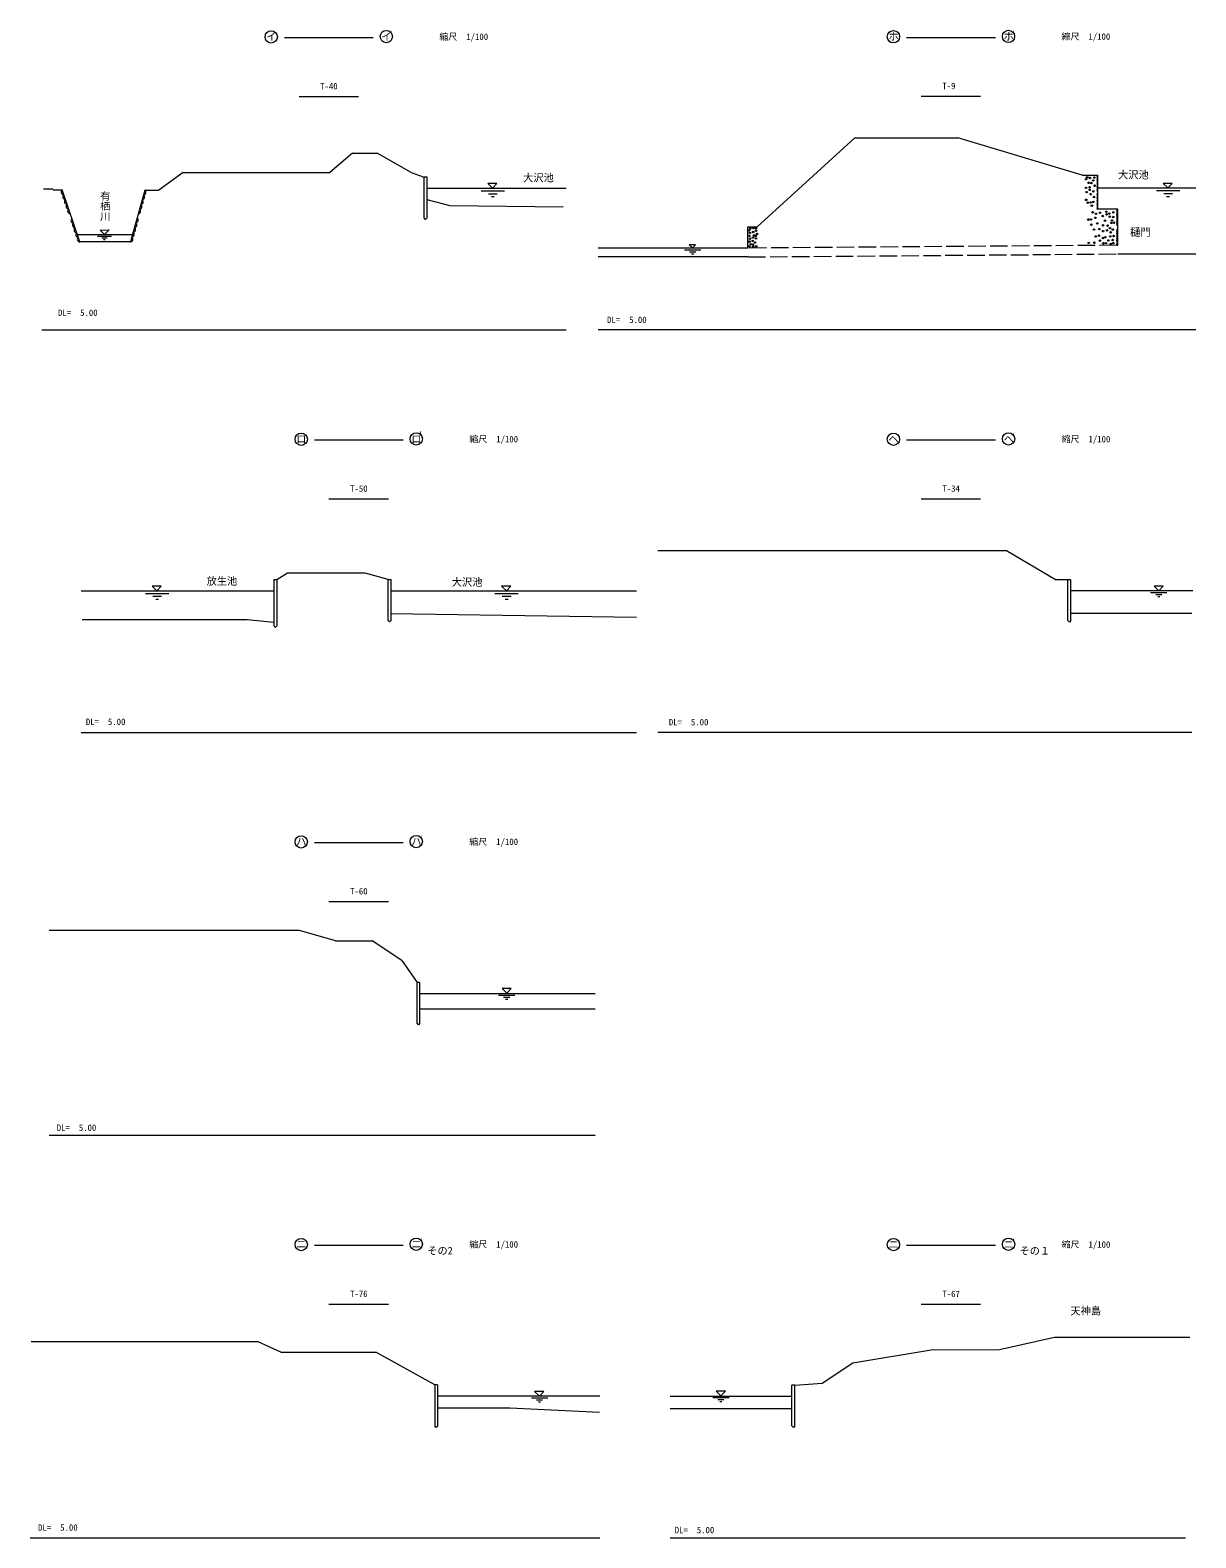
# Model space of a CAD drawing. Units: millimetres, scale not verified. Extents: x 3106 to 80324, y 3338 to 55162.
# Drawn here: x 3106 to 43019, y 3338 to 54955 of the extents above; entities that cross this region are included whole.
import ezdxf
from ezdxf.enums import TextEntityAlignment as Align

# ---------------------------------------------------------------- set-up
doc = ezdxf.new("R2010")
doc.units = ezdxf.units.MM
doc.header["$LTSCALE"] = 100
doc.header["$PDMODE"] = 32
doc.header["$PDSIZE"] = 50
doc.linetypes.add('DASHED', pattern=[7.5, 6, -1.5])
doc.layers.add('0-0通り芯', color=3, linetype='Continuous', lineweight=13)
doc.styles.add('@ＭＳ ゴシック', font='')
doc.styles.add('ＭＳ ゴシック', font='')
doc.styles.get('@ＭＳ ゴシック').set_extended_font_data('@MS Gothic')
doc.styles.get('ＭＳ ゴシック').set_extended_font_data('MS Gothic')

msp = doc.modelspace()

# ---------------------------------------------------------------- linework, layer by layer
at = {"layer": '0-0通り芯'}
for p, q in [((11812.8, 54700.9), (14855.3, 54700.9)), ((33115.3, 54707.3), (36157.8, 54707.3)), ((12312, 52686.4), (14344.6, 52686.4)), ((33614.5, 52692.7), (35647.1, 52692.7)), ((31338.4, 51271.1), (28004.2, 48221.8)), ((31338.4, 51271.1), (34867.6, 51271.1)), ((39131.6, 49992.5), (34867.6, 51271.1)), ((14142.1, 50740.6), (13367.8, 50077.8)), ((14142.1, 50740.6), (14983.4, 50740.6)), ((16155.5, 50085.7), (14983.4, 50740.6)), ((8340.9, 50077.8), (7507.7, 49480.2)), ((8340.9, 50077.8), (13367.8, 50077.8)), ((16155.5, 50085.7), (16598, 49925.7)), ((16698, 49925.6), (16598, 49925.7)), ((18772.5, 49702.3), (18935.6, 49546)), ((19086.8, 49702.3), (18772.5, 49702.3)), ((19086.8, 49702.3), (18935.6, 49546)), ((39131.6, 49992.5), (39668.8, 49992.5)), ((39668.8, 48822.4), (39668.8, 49992.5)), ((41896.8, 49707.9), (42059.8, 49551.6)), ((42211.1, 49707.9), (41896.8, 49707.9)), ((42211.1, 49707.9), (42059.8, 49551.6)), ((3880.6, 49506.5), (3560.2, 49506.5)), ((3899.5, 49487.2), (3880.6, 49506.5)), ((3899.5, 49487.2), (4201.7, 49487.2)), ((4809.1, 47703.6), (4201.7, 49487.2)), ((7034.2, 49480.2), (6537.4, 47703.6)), ((7034.2, 49480.2), (7507.7, 49480.2)), ((17485.1, 48937.2), (16697.5, 49149.4)), ((16698.1, 49545.7), (21461.8, 49543.8)), ((21359.3, 48890.1), (17485.1, 48937.2)), ((40343, 48822.4), (39668.8, 48822.4)), ((40343, 47592.7), (40343, 48822.4)), ((5499.8, 48110.5), (5807.2, 48117.1)), ((5499.8, 48110.5), (5655.9, 47960.9)), ((5655.9, 47960.9), (5807.2, 48117.1)), ((27684.7, 47493.3), (27684.7, 48221.8)), ((27684.7, 48221.8), (28004.2, 48221.8)), ((4724.5, 47955), (6607.9, 47955)), ((6537.4, 47703.6), (4809.1, 47703.6)), ((25889.1, 47607), (25669.1, 47607)), ((25669.1, 47607), (25783.3, 47497.7)), ((25889.1, 47607), (25783.3, 47497.7)), ((27689.8, 47193.3), (22555.8, 47193.3)), ((12838.6, 40924.3), (15881, 40924.3)), ((33117.8, 40924.6), (36160.3, 40924.6)), ((13337.7, 38909.7), (15370.4, 38909.7)), ((33617, 38910), (35649.6, 38910)), ((24600.6, 37141.6), (36538.4, 37141.6)), ((11549.9, 36139.5), (11449.9, 36139.5)), ((11449.9, 36139.5), (11449.9, 34562.4)), ((11920.7, 36363), (11549.9, 36139.5)), ((11549.9, 36139.5), (11549.9, 34562.4)), ((14573.2, 36363), (11920.7, 36363)), ((15363.8, 36145.1), (14573.2, 36363)), ((15363.8, 36145.1), (15463.8, 36145.1)), ((38638.5, 36140), (38234.6, 36140)), ((38738.5, 36140), (38638.5, 36140)), ((38638.5, 34740), (38638.5, 36140)), ((38738.5, 34740), (38738.5, 36140)), ((7283.1, 35919.7), (7446.1, 35763.4)), ((7597.4, 35919.7), (7283.1, 35919.7)), ((7597.4, 35919.7), (7446.1, 35763.4)), ((19564.9, 35915.9), (19250.6, 35915.9)), ((19250.6, 35915.9), (19413.6, 35759.6)), ((19564.9, 35915.9), (19413.6, 35759.6)), ((41587.9, 35916.1), (41750.9, 35759.8)), ((41902.1, 35916.1), (41587.9, 35916.1)), ((41902.1, 35916.1), (41750.9, 35759.8)), ((10539.6, 34764.3), (4884.7, 34764.3)), ((11450.7, 34677.1), (10539.6, 34764.3)), ((23868, 34847.5), (15458.4, 34977.3)), ((38690.2, 34688.3), (38638.5, 34740)), ((38738.5, 34740), (38690.2, 34688.3)), ((38740.7, 34999.5), (42879.1, 34999.5)), ((11499.9, 34512.4), (11449.9, 34562.4)), ((11499.9, 34512.4), (11549.9, 34562.4)), ((12838.5, 27140.1), (15881, 27140.1)), ((13337.7, 25125.5), (15370.3, 25125.5)), ((12323.3, 24131.4), (3759.2, 24131.4)), ((13565.1, 23772.9), (12323.3, 24131.4)), ((13565.1, 23772.9), (14812.2, 23772.9)), ((15828.6, 23108.3), (14812.2, 23772.9)), ((16354.2, 20955.5), (16354.2, 22355.5)), ((16454.2, 20955.5), (16454.2, 22355.5)), ((19267, 22143.5), (19430, 21987.3)), ((19581.3, 22143.5), (19267, 22143.5)), ((19581.3, 22143.5), (19430, 21987.3)), ((16453.8, 21448.6), (22456.9, 21448.6)), ((12838.5, 13356.2), (15881, 13356.2)), ((33117.8, 13352.8), (36160.3, 13352.8)), ((13337.7, 11341.7), (15370.3, 11341.7)), ((33617, 11338.3), (35649.6, 11338.3)), ((10918.7, 10052), (3140.1, 10052)), ((11690.2, 9699.3), (10918.7, 10052)), ((36293.6, 9785.7), (38185.2, 10209.8)), ((38185.2, 10209.8), (42815.1, 10209.8)), ((11690.2, 9699.3), (14947.9, 9699.3)), ((16957.2, 8571.7), (14947.9, 9699.3)), ((30222.6, 8636.4), (31271.6, 9331.7)), ((31271.6, 9331.7), (33951.8, 9769.9)), ((33951.8, 9769.9), (36293.6, 9785.7)), ((16957.2, 8571.7), (16957.2, 7171.7)), ((17057.2, 8571.7), (16957.2, 8571.7)), ((17057.2, 8571.7), (17057.2, 7171.7)), ((20379.5, 8347.9), (20542.5, 8191.6)), ((20693.8, 8347.9), (20379.5, 8347.9)), ((20693.8, 8347.9), (20542.5, 8191.6)), ((26909.3, 8357.7), (26595, 8357.7)), ((26595, 8357.7), (26758.1, 8201.4)), ((26909.3, 8357.7), (26758.1, 8201.4)), ((29189.6, 7168.3), (29189.6, 8568.3)), ((29289.6, 7168.3), (29289.6, 8568.3)), ((19533.8, 7775.7), (17052.6, 7775.7)), ((22605.5, 7633.2), (19533.8, 7775.7)), ((29188.6, 7759), (25022.9, 7759)), ((17007.2, 7121.7), (16957.2, 7171.7)), ((17057.2, 7171.7), (17007.2, 7121.7))]:
    msp.add_line(p, q, dxfattribs=at)
at = {"layer": '0-0通り芯', "color": 2}
for p, q in [((16598, 48525.1), (16598, 49925.6)), ((16698, 48526.2), (16698, 49925.6)), ((43019.4, 49542.7), (39670, 49542.7)), ((16647.5, 48475.7), (16598, 48525.1)), ((16698, 48526.2), (16647.5, 48475.7)), ((27684.7, 47493.3), (22550.7, 47493.3)), ((40343, 47292.7), (43019.4, 47292.7)), ((36538.4, 37141.6), (38234.6, 36140)), ((15363.8, 34745), (15363.8, 36145.1)), ((15463.8, 34745.1), (15463.8, 36145.1)), ((42916.3, 35760), (38740.7, 35760)), ((15413.8, 34695.1), (15363.8, 34745)), ((15463.8, 34745.1), (15413.8, 34695.1)), ((16404.2, 20905.5), (16354.2, 20955.5)), ((16454.2, 20955.5), (16404.2, 20905.5)), ((22609.4, 8191.7), (17055.9, 8191.7)), ((29239.6, 7118.3), (29189.6, 7168.3)), ((29289.6, 7168.3), (29239.6, 7118.3))]:
    msp.add_line(p, q, dxfattribs=at)
at = {"layer": '0-0通り芯', "color": 4}
for p, q in [((19348.5, 49446), (18548.5, 49446)), ((19098.5, 49346), (18798.5, 49346)), ((18998.5, 49246), (18898.5, 49246)), ((42469.8, 49450.2), (41669.8, 49450.2)), ((42219.8, 49350.2), (41919.8, 49350.2)), ((42119.8, 49250.2), (42019.8, 49250.2)), ((5889.4, 47895), (5409.4, 47895)), ((5739.4, 47835), (5559.4, 47835)), ((5679.4, 47775), (5619.4, 47775)), ((26070.3, 47426.6), (25510.3, 47426.6)), ((25895.3, 47356.6), (25685.3, 47356.6)), ((25825.3, 47286.6), (25755.3, 47286.6)), ((4850.8, 35759.7), (11449.9, 35759.7)), ((7856.1, 35661.9), (7056.1, 35661.9)), ((15468.4, 35759.7), (23868.9, 35759.7)), ((19820.6, 35661.5), (19020.6, 35661.5)), ((42030.9, 35691), (41470.9, 35691)), ((41855.9, 35621), (41645.9, 35621)), ((7606.1, 35561.9), (7306.1, 35561.9)), ((7506.1, 35461.9), (7406.1, 35461.9)), ((19570.6, 35561.5), (19270.6, 35561.5)), ((19470.6, 35461.5), (19370.6, 35461.5)), ((41785.9, 35551), (41715.9, 35551)), ((15828.6, 23108.3), (16354.2, 22355.5)), ((16454.2, 22355.5), (16354.2, 22355.5)), ((16454.2, 21975.5), (22453, 21975.5)), ((19702.6, 21903.9), (19142.6, 21903.9)), ((19527.6, 21833.9), (19317.6, 21833.9)), ((19457.6, 21763.9), (19387.6, 21763.9)), ((17057.2, 8571.7), (16957.2, 8571.7)), ((29289.6, 8568.3), (29189.6, 8568.3)), ((29289.6, 8568.3), (30222.6, 8636.4)), ((20829, 8121.7), (20269, 8121.7)), ((20654, 8051.7), (20444, 8051.7)), ((20584, 7981.7), (20514, 7981.7)), ((25023.5, 8188.3), (29189.6, 8188.3)), ((27038.1, 8132.6), (26478.1, 8132.6)), ((26863.1, 8062.6), (26653.1, 8062.6)), ((26793.1, 7992.6), (26723.1, 7992.6))]:
    msp.add_line(p, q, dxfattribs=at)
at = {"layer": '0-0通り芯', "color": 2, "linetype": 'DASHED'}
for p, q in [((40323.1, 47592.6), (27687.4, 47493.3)), ((40323.8, 47592.6), (40323.1, 47592.6)), ((40324.5, 47592.6), (40323.8, 47592.6)), ((40343, 47592.7), (40324.5, 47592.6)), ((27689.8, 47193.3), (40343, 47292.7))]:
    msp.add_line(p, q, dxfattribs=at)
at = {"layer": '0-0通り芯', "color": 6}
for p, q in [((3510.7, 44700.7), (21460, 44693.8)), ((43019.4, 44692.7), (22554.6, 44692.7)), ((4850.8, 30909.7), (23868.9, 30909.7)), ((42879.1, 30910), (24600.6, 30910)), ((3756.5, 17125.5), (22453, 17125.5)), ((3106.1, 3341.7), (22608.5, 3341.7)), ((25023.5, 3338.3), (42660.5, 3338.3))]:
    msp.add_line(p, q, dxfattribs=at)
at = {"layer": '0-0通り芯'}
for centre, radius in [((11360.7, 54725.3), 211.4), ((15301.7, 54736.2), 210.2), ((32663.2, 54731.6), 211.4), ((36604.1, 54742.5), 210.2), ((12386.5, 40948.7), 211.4), ((16327.4, 40959.6), 210.2), ((32665.7, 40949), 211.4), ((36606.6, 40959.8), 210.2), ((12386.4, 27164.5), 211.4), ((16327.4, 27175.4), 210.2), ((12386.4, 13380.6), 211.4), ((16327.4, 13391.5), 210.2), ((32665.7, 13377.2), 211.4), ((36606.6, 13388.1), 210.2)]:
    msp.add_circle(centre, radius, dxfattribs=at)
at = {"layer": '0-0通り芯', "color": 4}
for centre, radius, start, end in [((39688.8, 49933.3), 60, 109.4712, 250.5288), ((39688.8, 49820.3), 60, 109.4712, 250.5288), ((39688.8, 49707.3), 60, 109.4712, 250.5288), ((39688.8, 49594.3), 60, 109.4712, 250.5288), ((4260, 49409.1), 90, 128.27625, 269.33384), ((4314.6, 49248.7), 90, 128.27625, 269.33384), ((4369.2, 49088.2), 90, 128.27625, 269.33384), ((6889.5, 49074.2), 90, 273.84854, 54.90613), ((6935.1, 49237.5), 90, 273.84854, 54.90613), ((6980.8, 49400.7), 90, 273.84854, 54.90613), ((39688.8, 49481.3), 60, 109.4712, 250.5288), ((39688.8, 49328.4), 60, 109.4712, 250.5288), ((39688.8, 49215.4), 60, 109.4712, 250.5288), ((39688.8, 49102.4), 60, 109.4712, 250.5288), ((39688.8, 48989.4), 60, 109.4712, 250.5288), ((4423.9, 48927.8), 90, 128.27625, 269.33384), ((4478.5, 48767.3), 90, 128.27625, 269.33384), ((6715, 48450.3), 90, 273.84854, 54.90613), ((6798.2, 48747.8), 90, 273.84854, 54.90613), ((6843.8, 48911), 90, 273.84854, 54.90613), ((39688.8, 48876.4), 60, 109.4712, 250.5288), ((40363, 48762.8), 60, 109.4712, 250.5288), ((40363, 48649.8), 60, 109.4712, 250.5288), ((40363, 48536.8), 60, 109.4712, 250.5288), ((4592.5, 48432.5), 90, 128.27625, 269.33384), ((4647.2, 48272), 90, 128.27625, 269.33384), ((4701.8, 48111.6), 90, 128.27625, 269.33384), ((4756.4, 47951.1), 90, 128.27625, 269.33384), ((6578.1, 47960.6), 90, 273.84854, 54.90613), ((6623.7, 48123.8), 90, 273.84854, 54.90613), ((6669.4, 48287.1), 90, 273.84854, 54.90613), ((40363, 48423.8), 60, 109.4712, 250.5288), ((40363, 48310.8), 60, 109.4712, 250.5288), ((40363, 48087.5), 60, 109.4712, 250.5288), ((40363, 47974.5), 60, 109.4712, 250.5288), ((4811.1, 47790.7), 90, 128.27625, 269.33384), ((6532.4, 47797.4), 90, 273.84854, 54.90613), ((40363, 47861.5), 60, 109.4712, 250.5288), ((40363, 47748.5), 60, 109.4712, 250.5288), ((40363, 47635.5), 60, 109.4712, 250.5288)]:
    msp.add_arc(centre, radius, start, end, dxfattribs=at)
at = {"layer": '0-0通り芯', "color": 7}
for p in [(39257, 49852.3), (39381.5, 49575.5), (39506.1, 49810.8), (39284.7, 49409.4), (39416.2, 49056.5), (39596.1, 48668.9), (39831.4, 48592.8), (40059.8, 48675.8), (40191.3, 48558.2), (27963.2, 48087.4), (39340, 48468.2), (39533.8, 48129.1), (39845.2, 48274.4), (40080.5, 48177.5), (27724.7, 47553.6), (27728.7, 47913.5), (27854.1, 47614.3), (27886.4, 47929.7), (39547.6, 47679.2), (39734.5, 47748.4), (40018.3, 47755.4), (40198.2, 47665.4), (40205.1, 47907.6)]:
    msp.add_point(p, dxfattribs=at)
at = {"layer": '0-0通り芯', "color": 4}
for p in [(39257, 49554.7), (39298.5, 49914.6), (39353.9, 49727.8), (39395.4, 49893.9), (39547.6, 49907.7), (39554.6, 49630.9), (39263.9, 49146.4), (39416.2, 49340.2), (39506.1, 49437.1), (39533.8, 49243.3), (39457.7, 48945.7), (39485.4, 48717.3), (39575.3, 48530.5), (39741.4, 48703.5), (39956, 48738.1), (40073.6, 48572), (40191.3, 48717.3), (27748.9, 48014.6), (27769.1, 48164.2), (27862.1, 48047), (27959.2, 48172.3), (39443.8, 48295.2), (39644.5, 48336.7), (39845.2, 48073.7), (39907.5, 48433.6), (39997.5, 48260.6), (40101.3, 48032.2), (40122.1, 48357.5), (40149.8, 48440.5), (40177.4, 48129.1), (27736.8, 47715.4), (27748.9, 47816.5), (27781.3, 47626.4), (27922.8, 47683), (27959.2, 47824.6), (27967.3, 47557.7), (27995.6, 47978.2), (39353.9, 47672.3), (39589.2, 47893.8), (39845.2, 47838.4), (39921.4, 47866.1), (39942.1, 47665.4), (40108.2, 47637.7), (40170.5, 47769.2)]:
    msp.add_point(p, dxfattribs=at)
at = {"layer": '0-0通り芯'}
for p in [(39443.8, 49720.8), (39319.3, 49049.5), (39381.5, 49485.5), (39513, 49077.2), (39962.9, 48648.1), (27720.6, 48099.5), (27870.2, 48180.4), (39430, 48475.1), (39713.7, 48142.9), (39976.7, 48101.4), (40212, 48364.4), (27846, 47739.6), (27854.1, 47856.9), (27862.1, 47545.6), (27943, 47909.5), (39699.9, 47921.5), (39852.2, 47658.5), (40087.5, 47893.8)]:
    msp.add_point(p, dxfattribs=at)

# ---------------------------------------------------------------- texts
at = {"layer": '0-0通り芯', "style": 'ＭＳ ゴシック'}
for s, height, p in [('イ', 256.6, (11189.3, 54527)), ('イ', 256.6, (15131.2, 54527)), ('ホ', 256.6, (32491.8, 54533.4)), ('ホ', 256.6, (36433.7, 54533.4)), ('T-40', 219.9, (13036, 52862.1)), ('T-9', 219.9, (34338.4, 52868.4)), ('大沢池', 256.6, (40355.8, 49799)), ('大沢池', 256.6, (19984.8, 49697.7)), ('樋門', 256.6, (40768.3, 47833.6)), ('DL=\u30005.00', 219.9, (4061.4, 45105.8)), ('DL=\u30005.00', 219.9, (22860.5, 44862.6)), ('ロ', 256.6, (12215.1, 40750.4)), ('ロ', 256.6, (16156.9, 40750.4)), ('‘', 256.6, (16428.2, 40891.7)), ('ヘ', 256.6, (32494.3, 40750.7)), ('ヘ', 256.6, (36436.2, 40750.7)), ('T-50', 219.9, (14061.7, 39085.4)), ('T-34', 219.9, (34341, 39085.7)), ('放生池', 256.6, (9149, 35889)), ('大沢池', 256.6, (17541, 35851.6)), ('DL=\u30005.00', 219.9, (5013.3, 31100.4)), ('DL=\u30005.00', 219.9, (24974.4, 31088.2)), ('ハ', 256.6, (12215.1, 26966.2)), ('ハ', 256.6, (16156.9, 26966.2)), ('T-60', 219.9, (14061.7, 25301.2)), ('DL=\u30005.00', 219.9, (4016.3, 17205.3)), ('ニ', 256.6, (12215.1, 13182.3)), ('ニ', 256.6, (16156.9, 13182.3)), ('ニ', 256.6, (32494.3, 13178.9)), ('ニ', 256.6, (36436.2, 13178.9)), ('その2', 256.6, (16701.8, 12962.5)), ('その１', 256.6, (36981.1, 12959.2)), ('T-76', 219.9, (14061.7, 11517.4)), ('T-67', 219.9, (34341, 11514)), ('天神島', 256.6, (38724.7, 10903.7)), ('DL=\u30005.00', 219.9, (3378, 3516.7)), ('DL=\u30005.00', 219.9, (25175.7, 3430.2))]:
    msp.add_text(s, height=height, dxfattribs=at).set_placement(p, align=Align.BOTTOM_LEFT)
at = {"layer": '0-0通り芯', "color": 4, "style": 'ＭＳ ゴシック'}
for s, height, p in [('‘', 124.6, (15457, 54779.9)), ('縮尺\u30001/100', 219.9, (17114.8, 54554)), ('‘', 124.6, (36759.4, 54786.2)), ('縮尺\u30001/100', 219.9, (38417.3, 54560.4)), ('縮尺\u30001/100', 219.9, (18140.6, 40777.4)), ('‘', 124.6, (36761.9, 41003.5)), ('縮尺\u30001/100', 219.9, (38419.8, 40777.7)), ('‘', 124.6, (16482.7, 27219)), ('縮尺\u30001/100', 219.9, (18140.5, 26993.2)), ('‘', 124.6, (16482.7, 13435.1)), ('縮尺\u30001/100', 219.9, (18140.5, 13209.3)), ('‘', 124.6, (36761.9, 13431.8)), ('縮尺\u30001/100', 219.9, (38419.8, 13206))]:
    msp.add_text(s, height=height, dxfattribs=at).set_placement(p, align=Align.BOTTOM_LEFT)
at = {"layer": '0-0通り芯', "style": '@ＭＳ ゴシック'}
msp.add_text('有栖川', height=256.6, rotation=270, dxfattribs=at).set_placement((5463.6, 49455.8), align=Align.BOTTOM_LEFT)

doc.saveas('drawing.dxf')
